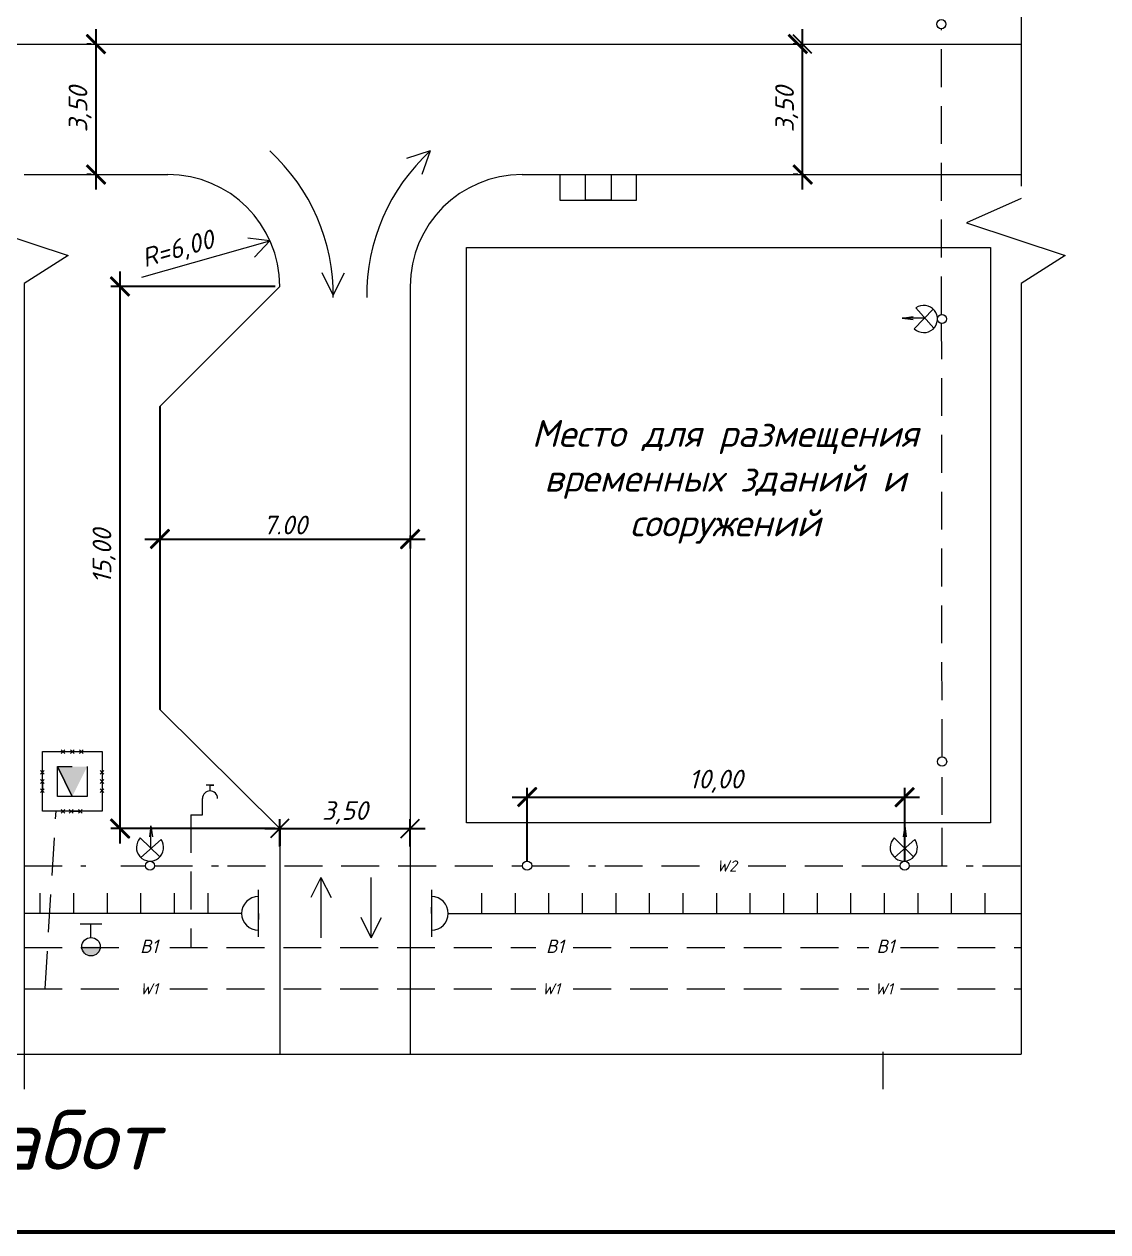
# Model space of a CAD drawing. Header units: millimetres. Extents: x 27137 to 30937, y -4667 to -569.
# Drawn here: x 29825.9 to 29971.2, y -2001.8 to -1839.9 of the extents above; entities that cross this region are included whole.
import ezdxf

# ---------------------------------------------------------------- set-up
doc = ezdxf.new("R2010")
doc.units = ezdxf.units.MM
doc.header["$LTSCALE"] = 0.4
doc.linetypes.add('ACAD_ISO02W100', pattern=[15, 12, -3])
doc.linetypes.add('штриховаяX2', pattern=[38.1, 25.4, -12.7])
doc.layers.add('здания', color=7, linetype='Continuous', lineweight=40)
doc.styles.add('Isocpeur', font='isocpeui.ttf', dxfattribs={"height": 2.5})
doc.styles.get("Standard").update_dxf_attribs({"font": 'isocpeui.ttf', "height": 2.5})
doc.dimstyles.new('06', dxfattribs={"dimtxt": 2.5, "dimasz": 2.5, "dimexe": 1.25, "dimexo": 0.625, "dimtad": 1, "dimdec": 0, "dimlfac": 200, "dimtxsty": 'Standard', "dimblk": 'OBLIQUE', "dimcen": 2.5, "dimdle": 2, "dimadec": 0, "dimazin": 0, "dimtfac": 1, "dimtdec": 0, "dimtmove": 0, "dimatfit": 3, "dimldrblk": 'OBLIQUE', "dimfxl": 1, "dimarcsym": 0})

# ---------------------------------------------------------------- blocks, each defined once
blk = doc.blocks.new('_Oblique')
at = {"color": 0, "linetype": 'ByBlock', "lineweight": -2}
blk.add_line((-0.5, -0.5), (0.5, 0.5), dxfattribs=at)
blk = doc.blocks.new('*D494')
at = {"color": 0, "lineweight": -2, "transparency": 16777216}
for p, q in [((29930.25, -1862.03), (29930.25, -1840.53)), ((29929.63, -1842.53), (29929, -1842.53)), ((29929.63, -1860.03), (29929, -1860.03))]:
    blk.add_line(p, q, dxfattribs=at)
at = {"layer": 'Defpoints', "color": 0, "transparency": 16777216}
for p in [(29930.25, -1842.53), (29930.25, -1842.53), (29930.25, -1860.03)]:
    blk.add_point(p, dxfattribs=at)
at = {"color": 0, "lineweight": -2, "transparency": 16777216, "xscale": 2.5, "yscale": 2.5, "zscale": 2.5}
for p, rotation in [((29930.25, -1842.53), 90), ((29930.25, -1860.03), 270)]:
    blk.add_blockref('_Oblique', p, dxfattribs=dict(at, rotation=rotation))
at = {"color": 0, "lineweight": 15, "transparency": 16777216, "insert": (29928.13, -1851.28), "char_height": 2.5, "attachment_point": 5, "rotation": 90, "style": 'Isocpeur'}
blk.add_mtext('3,50', dxfattribs=at)
blk = doc.blocks.new('*D479')
at = {"color": 0, "lineweight": -2, "transparency": 16777216}
for p, q in [((29893.31, -1952.07), (29893.31, -1942.25)), ((29943.95, -1952.07), (29943.95, -1942.25)), ((29891.31, -1943.5), (29945.95, -1943.5))]:
    blk.add_line(p, q, dxfattribs=at)
at = {"layer": 'Defpoints', "color": 0, "transparency": 16777216}
for p in [(29943.95, -1943.5), (29893.31, -1952.7), (29943.95, -1952.7)]:
    blk.add_point(p, dxfattribs=at)
at = {"color": 0, "lineweight": -2, "transparency": 16777216, "xscale": 2.5, "yscale": 2.5, "zscale": 2.5, "rotation": 180}
blk.add_blockref('_Oblique', (29893.31, -1943.5), dxfattribs=at)
at = {"color": 0, "lineweight": -2, "transparency": 16777216, "xscale": 2.5, "yscale": 2.5, "zscale": 2.5}
blk.add_blockref('_Oblique', (29943.95, -1943.5), dxfattribs=at)
at = {"color": 0, "lineweight": 15, "transparency": 16777216, "insert": (29918.63, -1941.38), "char_height": 2.5, "attachment_point": 5, "style": 'Isocpeur'}
blk.add_mtext('10,00', dxfattribs=at)
blk = doc.blocks.new('*D495')
at = {"color": 0, "lineweight": -2, "transparency": 16777216}
for p, q in [((29838.72, -1949.73), (29838.72, -1873.03)), ((29859.51, -1875.03), (29837.47, -1875.03)), ((29859.51, -1947.73), (29837.47, -1947.73))]:
    blk.add_line(p, q, dxfattribs=at)
at = {"layer": 'Defpoints', "color": 0, "transparency": 16777216}
for p in [(29838.72, -1875.03), (29860.13, -1875.03), (29860.13, -1947.73)]:
    blk.add_point(p, dxfattribs=at)
at = {"color": 0, "lineweight": -2, "transparency": 16777216, "xscale": 2.5, "yscale": 2.5, "zscale": 2.5}
for p, rotation in [((29838.72, -1875.03), 90), ((29838.72, -1947.73), 270)]:
    blk.add_blockref('_Oblique', p, dxfattribs=dict(at, rotation=rotation))
at = {"color": 0, "lineweight": 15, "transparency": 16777216, "insert": (29836.59, -1911.22), "char_height": 2.5, "attachment_point": 5, "rotation": 90, "style": 'Isocpeur'}
blk.add_mtext('15,00', dxfattribs=at)
blk = doc.blocks.new('*D480')
at = {"color": 0, "lineweight": -2, "transparency": 16777216}
for p, q in [((29860.13, -1950.12), (29860.13, -1946.48)), ((29877.63, -1950.12), (29877.63, -1946.48)), ((29858.13, -1947.73), (29879.63, -1947.73))]:
    blk.add_line(p, q, dxfattribs=at)
at = {"layer": 'Defpoints', "color": 0, "transparency": 16777216}
for p in [(29877.63, -1947.73), (29860.13, -1950.75), (29877.63, -1950.75)]:
    blk.add_point(p, dxfattribs=at)
at = {"color": 0, "lineweight": -2, "transparency": 16777216, "xscale": 2.5, "yscale": 2.5, "zscale": 2.5, "rotation": 180}
blk.add_blockref('_Oblique', (29860.13, -1947.73), dxfattribs=at)
at = {"color": 0, "lineweight": -2, "transparency": 16777216, "xscale": 2.5, "yscale": 2.5, "zscale": 2.5}
blk.add_blockref('_Oblique', (29877.63, -1947.73), dxfattribs=at)
at = {"color": 0, "lineweight": 15, "transparency": 16777216, "insert": (29868.88, -1945.6), "char_height": 2.5, "attachment_point": 5, "style": 'Isocpeur'}
blk.add_mtext('3,50', dxfattribs=at)
blk = doc.blocks.new('*D481')
at = {"color": 0, "lineweight": -2, "transparency": 16777216}
for p, q in [((29835.5, -1862.03), (29835.5, -1840.53)), ((29834.87, -1842.53), (29834.25, -1842.53)), ((29834.87, -1860.03), (29834.25, -1860.03))]:
    blk.add_line(p, q, dxfattribs=at)
at = {"layer": 'Defpoints', "color": 0, "transparency": 16777216}
for p in [(29835.5, -1842.53), (29835.5, -1842.53), (29835.5, -1860.03)]:
    blk.add_point(p, dxfattribs=at)
at = {"color": 0, "lineweight": -2, "transparency": 16777216, "xscale": 2.5, "yscale": 2.5, "zscale": 2.5}
for p, rotation in [((29835.5, -1842.53), 90), ((29835.5, -1860.03), 270)]:
    blk.add_blockref('_Oblique', p, dxfattribs=dict(at, rotation=rotation))
at = {"color": 0, "lineweight": 15, "transparency": 16777216, "insert": (29833.37, -1851.28), "char_height": 2.5, "attachment_point": 5, "rotation": 90, "style": 'Isocpeur'}
blk.add_mtext('3,50', dxfattribs=at)
blk = doc.blocks.new('*D509')
at = {"color": 0, "lineweight": -2, "transparency": 16777216}
for p, q in [((29842.07, -1908.91), (29879.63, -1908.91)), ((29844.07, -1908.44), (29844.07, -1910.16)), ((29877.63, -1908.44), (29877.63, -1910.16))]:
    blk.add_line(p, q, dxfattribs=at)
at = {"layer": 'Defpoints', "color": 0, "transparency": 16777216}
for p in [(29844.07, -1907.81), (29877.63, -1907.81), (29877.63, -1908.91)]:
    blk.add_point(p, dxfattribs=at)
at = {"color": 0, "lineweight": -2, "transparency": 16777216, "xscale": 2.5, "yscale": 2.5, "zscale": 2.5, "rotation": 180}
blk.add_blockref('_Oblique', (29844.07, -1908.91), dxfattribs=at)
at = {"color": 0, "lineweight": -2, "transparency": 16777216, "xscale": 2.5, "yscale": 2.5, "zscale": 2.5}
blk.add_blockref('_Oblique', (29877.63, -1908.91), dxfattribs=at)
at = {"color": 0, "lineweight": 15, "transparency": 16777216, "insert": (29860.85, -1907.02), "char_height": 2.5, "attachment_point": 5, "style": 'Isocpeur'}
blk.add_mtext('7.00', dxfattribs=at)
blk = doc.blocks.new('_ArchTick')
at = {"color": 0, "linetype": 'ByBlock', "const_width": 0.15}
blk.add_lwpolyline([(-0.5, -0.5), (0.5, 0.5)], dxfattribs=at)

msp = doc.modelspace()

# ---------------------------------------------------------------- hatches: boundary and pattern name
at = {"lineweight": 15}
h = msp.add_hatch(color=256, dxfattribs=at)
h.dxf.hatch_style = 1
h.paths.add_polyline_path([(29832.3193, -1939.4093), (29830.3193, -1939.4093), (29832.3193, -1943.4093), (29832.3193, -1941.4093)])
h.paths.add_polyline_path([(29834.3193, -1939.4093), (29832.3193, -1939.4093), (29832.3193, -1941.4093), (29832.3193, -1943.4093)])
msp.add_hatch(color=256, dxfattribs=at).paths.add_polyline_path([(29836.0687, -1963.5653), (29834.8316, -1963.5653), (29833.5944, -1963.5653, 1)])

# ---------------------------------------------------------------- linework, layer by layer
at = {"lineweight": 15, "ltscale": 0.5}
for p, q in [((29959.5769, -1775.0251), (29959.5769, -1861.5717)), ((29424.7253, -1842.5251), (29959.5769, -1842.5251)), ((29825.864, -1860.0251), (29845.1349, -1860.0251)), ((29892.6349, -1860.0251), (29959.5769, -1860.0251)), ((29924.0623, -1860.0251), (29924.0623, -1860.0251)), ((29825.864, -1874.6157), (29825.864, -1937.433)), ((29825.864, -1874.6157), (29825.864, -1977.9536)), ((29860.1349, -1875.0251), (29844.065, -1891.1116)), ((29877.6349, -1875.0251), (29877.6349, -1977.9536)), ((29959.5769, -1874.6157), (29959.5769, -1937.433)), ((29959.5769, -1874.6157), (29959.5769, -1937.433)), ((29945.2365, -1880.698), (29947.7864, -1878.0807)), ((29945.4441, -1877.9065), (29947.8428, -1880.6407)), ((29877.6349, -1878.9641), (29877.6349, -1878.9641)), ((29943.6233, -1879.2632), (29945.0933, -1879.0691)), ((29946.6343, -1879.2632), (29943.6233, -1879.2632)), ((29943.6233, -1879.2632), (29945.0896, -1879.4547)), ((29860.1349, -1947.726), (29844.065, -1931.7375)), ((29959.5769, -1937.433), (29959.5769, -1977.9536)), ((29959.5769, -1937.433), (29959.5769, -1961.4405)), ((29851.2946, -1941.9072), (29850.2946, -1941.9072)), ((29850.7946, -1942.6833), (29850.7946, -1941.9072)), ((29850.7946, -1941.9072), (29851.2946, -1941.9072)), ((29849.7815, -1945.8771), (29849.7815, -1943.6964)), ((29848.229, -1945.8771), (29849.7815, -1945.8771)), ((29943.9485, -1949.7127), (29943.9485, -1945.5139)), ((29943.9485, -1945.5139), (29943.9485, -1947.6133)), ((29842.8696, -1947.3679), (29842.6781, -1948.8342)), ((29842.8696, -1950.3789), (29842.8696, -1947.3679)), ((29842.8696, -1947.3679), (29843.0637, -1948.8378)), ((29860.1349, -1947.726), (29860.1349, -1977.9536)), ((29943.9485, -1947.3679), (29943.7571, -1948.8342)), ((29943.9485, -1950.3789), (29943.9485, -1947.3679)), ((29943.9485, -1947.3679), (29944.1427, -1948.8378)), ((29841.4348, -1948.981), (29844.0521, -1951.531)), ((29844.2263, -1949.1886), (29841.4922, -1951.5873)), ((29942.5138, -1948.981), (29945.1311, -1951.531)), ((29945.3052, -1949.1886), (29942.5711, -1951.5873)), ((29825.864, -1961.4405), (29825.864, -1977.9536)), ((29692.1511, -1977.9536), (29959.5769, -1977.9536)), ((29825.864, -1977.6722), (29825.864, -1982.6722)), ((29825.864, -1977.6722), (29825.864, -1982.6722)), ((29941.0372, -1977.6722), (29941.0372, -1982.6722)), ((29941.0372, -1977.6722), (29941.0372, -1982.6722))]:
    msp.add_line(p, q, dxfattribs=at)
at = {"linetype": 'штриховаяX2', "lineweight": 15, "ltscale": 0.5}
for p, q in [((29948.9043, -1878.7748), (29948.8662, -1840.4757)), ((29948.9043, -1878.7748), (29948.8662, -1840.4757)), ((29948.9632, -1938.1191), (29948.9055, -1880.004)), ((29948.971, -1945.9026), (29948.9645, -1939.3524)), ((29828.6807, -1969.2252), (29830.1383, -1945.4093)), ((29848.229, -1945.8771), (29848.229, -1963.6574)), ((29948.9613, -1952.7122), (29948.9558, -1947.1357)), ((29825.864, -1952.7122), (29834.123, -1952.7122)), ((29838.8423, -1952.7122), (29839.3865, -1952.7122)), ((29839.3865, -1952.7122), (29842.1255, -1952.7122)), ((29843.3586, -1952.7122), (29851.922, -1952.7122)), ((29853.1552, -1952.7122), (29892.6962, -1952.7122)), ((29893.9293, -1952.7122), (29902.4926, -1952.7122)), ((29903.7258, -1952.7122), (29918.2302, -1952.7122)), ((29922.9496, -1952.7122), (29943.332, -1952.7122)), ((29944.5651, -1952.7122), (29953.1284, -1952.7122)), ((29954.3616, -1952.7122), (29959.5769, -1952.7122)), ((29825.864, -1963.6574), (29839.3865, -1963.6574)), ((29845.3886, -1963.6574), (29894.4891, -1963.6574)), ((29899.4944, -1963.6574), (29939.1197, -1963.6574)), ((29943.3951, -1963.6574), (29959.5769, -1963.6574)), ((29825.864, -1969.2252), (29839.3865, -1969.2252)), ((29845.3886, -1969.2252), (29894.4891, -1969.2252)), ((29899.4944, -1969.2252), (29939.1197, -1969.2252)), ((29943.3951, -1969.2252), (29959.5769, -1969.2252))]:
    msp.add_line(p, q, dxfattribs=at)
at = {"lineweight": 15}
for p, q in [((29880.324, -1856.8632), (29877.1189, -1857.8519)), ((29880.324, -1856.8632), (29879.1919, -1860.0205)), ((29897.6952, -1860.0251), (29897.6952, -1863.4657)), ((29897.6952, -1860.0251), (29897.6952, -1863.4657)), ((29901.1358, -1863.4657), (29901.1358, -1860.0251)), ((29901.1358, -1863.4657), (29901.1358, -1860.0251)), ((29904.5764, -1860.0251), (29904.5764, -1863.4657)), ((29904.5764, -1860.0251), (29904.5764, -1863.4657)), ((29907.9627, -1863.4657), (29907.9627, -1860.0251)), ((29907.9627, -1863.4657), (29907.9627, -1860.0251)), ((29897.6952, -1863.4657), (29907.9627, -1863.4657)), ((29897.6952, -1863.4657), (29907.9627, -1863.4657)), ((29897.6952, -1863.4657), (29907.9627, -1863.4657)), ((29904.5764, -1863.4657), (29901.1358, -1863.4657)), ((29904.5764, -1863.4657), (29901.1358, -1863.4657)), ((29959.5769, -1863.253), (29952.252, -1866.5085)), ((29818.5391, -1866.5085), (29831.771, -1870.8906)), ((29818.5391, -1866.5085), (29831.771, -1870.8906)), ((29952.252, -1866.5085), (29965.4839, -1870.8906)), ((29858.8265, -1868.9229), (29855.8541, -1868.5466)), ((29841.6265, -1873.8046), (29858.8265, -1868.9229)), ((29858.8265, -1868.9229), (29856.7528, -1871.0926)), ((29831.771, -1870.8906), (29825.864, -1874.6157)), ((29831.771, -1870.8906), (29825.864, -1874.6157)), ((29965.4839, -1870.8906), (29959.5769, -1874.6157)), ((29867.312, -1876.1835), (29865.812, -1873.1835)), ((29867.312, -1876.1835), (29868.812, -1873.1835)), ((29828.3193, -1937.4093), (29836.3193, -1937.4093)), ((29828.3193, -1945.4093), (29828.3193, -1937.4093)), ((29830.8414, -1937.1593), (29831.3414, -1937.6593)), ((29831.3414, -1937.1593), (29830.8414, -1937.6593)), ((29832.0693, -1937.1593), (29832.5693, -1937.6593)), ((29832.5693, -1937.1593), (29832.0693, -1937.6593)), ((29833.2993, -1937.1593), (29833.7993, -1937.6593)), ((29833.7993, -1937.1593), (29833.2993, -1937.6593)), ((29836.3193, -1937.4093), (29836.3193, -1945.4093)), ((29828.0693, -1939.9293), (29828.5693, -1940.4293)), ((29828.5693, -1939.9293), (29828.0693, -1940.4293)), ((29830.3193, -1943.4093), (29830.3193, -1939.4093)), ((29830.3193, -1939.4093), (29832.3193, -1939.4093)), ((29832.3193, -1943.4093), (29830.3193, -1939.4093)), ((29830.3193, -1939.4093), (29832.3193, -1943.4093)), ((29834.3193, -1939.4093), (29834.3193, -1943.4093)), ((29836.0693, -1939.9293), (29836.5693, -1940.4293)), ((29836.5693, -1939.9293), (29836.0693, -1940.4293)), ((29828.0693, -1941.1593), (29828.5693, -1941.6593)), ((29828.5693, -1941.1593), (29828.0693, -1941.6593)), ((29828.3193, -1941.4093), (29828.3193, -1940.1793)), ((29828.3193, -1941.4093), (29828.3193, -1942.6393)), ((29836.0693, -1940.4293), (29836.0693, -1940.4293)), ((29836.0693, -1941.1593), (29836.5693, -1941.6593)), ((29836.5693, -1941.1593), (29836.0693, -1941.6593)), ((29828.0693, -1942.3893), (29828.5693, -1942.8893)), ((29828.5693, -1942.3893), (29828.0693, -1942.8893)), ((29828.3193, -1942.6393), (29828.3193, -1942.6393)), ((29836.0693, -1941.6593), (29836.0693, -1941.6593)), ((29836.0693, -1942.3893), (29836.5693, -1942.8893)), ((29836.5693, -1942.3893), (29836.0693, -1942.8893)), ((29836.0693, -1942.8893), (29836.0693, -1942.8893)), ((29832.3193, -1943.4093), (29830.3193, -1943.4093)), ((29834.3193, -1943.4093), (29832.3193, -1943.4093)), ((29836.3193, -1945.4093), (29828.3193, -1945.4093)), ((29830.8414, -1945.1593), (29831.3414, -1945.6593)), ((29831.3414, -1945.1593), (29830.8414, -1945.6593)), ((29831.9185, -1945.1439), (29832.4185, -1945.6439)), ((29832.4185, -1945.1439), (29831.9185, -1945.6439)), ((29832.1685, -1945.3939), (29833.3985, -1945.3939)), ((29833.1485, -1945.1439), (29833.6485, -1945.6439)), ((29833.6485, -1945.1439), (29833.1485, -1945.6439)), ((29865.6636, -1954.2661), (29864.3136, -1956.9661)), ((29865.6636, -1954.2661), (29865.6636, -1962.3588)), ((29865.6636, -1954.2661), (29865.6636, -1958.7661)), ((29865.6636, -1954.2661), (29865.6636, -1956.9661)), ((29865.6636, -1954.2661), (29867.0136, -1956.9661)), ((29872.4152, -1962.3588), (29872.4152, -1954.2661)), ((29857.2756, -1962.2514), (29857.2756, -1955.9514)), ((29880.4942, -1955.9514), (29880.4942, -1962.2514)), ((29828.0256, -1959.1014), (29828.0256, -1956.4014)), ((29828.0256, -1959.1014), (29828.0256, -1956.4014)), ((29832.5256, -1959.1014), (29832.5256, -1956.4014)), ((29832.5256, -1959.1014), (29832.5256, -1956.4014)), ((29837.0256, -1959.1014), (29837.0256, -1956.4014)), ((29837.0256, -1959.1014), (29837.0256, -1956.4014)), ((29837.0256, -1959.1014), (29837.0256, -1956.4014)), ((29837.0256, -1959.1014), (29837.0256, -1956.4014)), ((29837.0256, -1959.1014), (29837.0256, -1956.4014)), ((29837.0256, -1959.1014), (29837.0256, -1956.4014)), ((29841.5256, -1959.1014), (29841.5256, -1956.4014)), ((29841.5256, -1959.1014), (29841.5256, -1956.4014)), ((29846.0256, -1959.1014), (29846.0256, -1956.4014)), ((29846.0256, -1959.1014), (29846.0256, -1956.4014)), ((29846.0256, -1959.1014), (29846.0256, -1956.4014)), ((29846.0256, -1959.1014), (29846.0256, -1956.4014)), ((29846.0256, -1959.1014), (29846.0256, -1956.4014)), ((29846.0256, -1959.1014), (29846.0256, -1956.4014)), ((29850.5256, -1959.1014), (29850.5256, -1956.4014)), ((29850.5256, -1959.1014), (29850.5256, -1956.4014)), ((29887.2442, -1959.1014), (29887.2442, -1956.4014)), ((29887.2442, -1959.1014), (29887.2442, -1956.4014)), ((29891.7442, -1959.1014), (29891.7442, -1956.4014)), ((29891.7442, -1959.1014), (29891.7442, -1956.4014)), ((29896.2442, -1959.1014), (29896.2442, -1956.4014)), ((29896.2442, -1959.1014), (29896.2442, -1956.4014)), ((29900.7442, -1959.1014), (29900.7442, -1956.4014)), ((29900.7442, -1959.1014), (29900.7442, -1956.4014)), ((29900.7442, -1959.1014), (29900.7442, -1956.4014)), ((29900.7442, -1959.1014), (29900.7442, -1956.4014)), ((29905.2442, -1959.1014), (29905.2442, -1956.4014)), ((29905.2442, -1959.1014), (29905.2442, -1956.4014)), ((29909.7442, -1959.1014), (29909.7442, -1956.4014)), ((29909.7442, -1959.1014), (29909.7442, -1956.4014)), ((29914.2442, -1959.1014), (29914.2442, -1956.4014)), ((29914.2442, -1959.1014), (29914.2442, -1956.4014)), ((29914.2442, -1959.1014), (29914.2442, -1956.4014)), ((29914.2442, -1959.1014), (29914.2442, -1956.4014)), ((29918.7442, -1959.1014), (29918.7442, -1956.4014)), ((29918.7442, -1959.1014), (29918.7442, -1956.4014)), ((29923.2442, -1959.1014), (29923.2442, -1956.4014)), ((29923.2442, -1959.1014), (29923.2442, -1956.4014)), ((29927.7442, -1959.1014), (29927.7442, -1956.4014)), ((29927.7442, -1959.1014), (29927.7442, -1956.4014)), ((29927.7442, -1959.1014), (29927.7442, -1956.4014)), ((29927.7442, -1959.1014), (29927.7442, -1956.4014)), ((29932.2442, -1959.1014), (29932.2442, -1956.4014)), ((29932.2442, -1959.1014), (29932.2442, -1956.4014)), ((29936.7442, -1959.1014), (29936.7442, -1956.4014)), ((29936.7442, -1959.1014), (29936.7442, -1956.4014)), ((29941.2442, -1959.1014), (29941.2442, -1956.4014)), ((29941.2442, -1959.1014), (29941.2442, -1956.4014)), ((29941.2442, -1959.1014), (29941.2442, -1956.4014)), ((29941.2442, -1959.1014), (29941.2442, -1956.4014)), ((29945.7442, -1959.1014), (29945.7442, -1956.4014)), ((29945.7442, -1959.1014), (29945.7442, -1956.4014)), ((29950.2442, -1959.1014), (29950.2442, -1956.4014)), ((29950.2442, -1959.1014), (29950.2442, -1956.4014)), ((29954.7442, -1959.1014), (29954.7442, -1956.4014)), ((29954.7442, -1959.1014), (29954.7442, -1956.4014)), ((29855.0256, -1959.1014), (29825.864, -1959.1014)), ((29857.2756, -1959.1014), (29857.2756, -1959.9255)), ((29880.4942, -1959.1014), (29880.4942, -1958.2774)), ((29882.7442, -1959.1014), (29959.5769, -1959.1014)), ((29833.3682, -1960.4964), (29834.8259, -1960.4964)), ((29834.8259, -1962.3275), (29834.8259, -1960.4964)), ((29834.8259, -1960.4964), (29836.2837, -1960.4964)), ((29872.4152, -1962.3588), (29871.0652, -1959.6588)), ((29872.4152, -1962.3588), (29873.7652, -1959.6588))]:
    msp.add_line(p, q, dxfattribs=at)
at = {"ltscale": 0.5}
for p, q in [((29844.065, -1891.1116), (29844.065, -1931.7375)), ((29860.1349, -1947.726), (29860.1349, -1950.0251))]:
    msp.add_line(p, q, dxfattribs=at)
at = {"lineweight": 53, "ltscale": 0.5}
msp.add_line((29585.7713, -2001.7984), (30020.9713, -2001.7984), dxfattribs=at)
at = {"lineweight": 15, "ltscale": 0.5}
msp.add_lwpolyline([(29885.2064, -1869.8196), (29955.4663, -1869.8196), (29955.4663, -1946.9751), (29885.2064, -1946.9751)], close=True, dxfattribs=at)
for centre in [(29948.8656, -1839.859), (29948.9552, -1879.3894), (29948.9632, -1938.7357), (29842.7421, -1952.6997), (29893.3127, -1952.6997), (29943.9485, -1952.6997)]:
    msp.add_circle(centre, 0.6167, dxfattribs=at)
at = {"lineweight": 15}
msp.add_circle((29834.8316, -1963.5653), 1.2372, dxfattribs=at)
for centre, radius, start, end in [((29841.139, -1876.1835), 26.1731, 359.24811, 47.576213), ((29897.9806, -1876.1835), 26.1731, 132.423787, 180.75189), ((29857.2756, -1959.1014), 2.25, 90, 270), ((29880.4942, -1959.1014), 2.25, 270, 90)]:
    msp.add_arc(centre, radius, start, end, dxfattribs=at)
at = {"lineweight": 15, "ltscale": 0.5}
for centre, radius, start, end in [((29845.1349, -1875.0251), 15, 0, 90), ((29892.6349, -1875.0251), 15, 90, 180), ((29946.5115, -1879.3894), 1.8271, 225.74633, 125.748105), ((29850.7946, -1943.6964), 1.0131, 0, 180), ((29842.7435, -1950.256), 1.8271, 135.74633, 35.748105), ((29943.8224, -1950.256), 1.8271, 135.74633, 35.748105)]:
    msp.add_arc(centre, radius, start, end, dxfattribs=at)

# ---------------------------------------------------------------- block references
at = {"layer": 'здания', "color": 7, "lineweight": 20, "xscale": 2.5, "yscale": 2.5, "zscale": 2.5}
for p, rotation in [((29835.4994, -1842.5251), 270), ((29929.629, -1842.5251), 270), ((29835.4994, -1860.0251), 270), ((29930.254, -1860.0251), 270), ((29838.7152, -1875.0251), 270), ((29844.065, -1908.9083), 180), ((29877.6349, -1908.9083), 180), ((29893.3127, -1943.5028), 180), ((29943.9485, -1943.5028), 180), ((29838.7152, -1947.726), 270)]:
    msp.add_blockref('_ArchTick', p, dxfattribs=dict(at, rotation=rotation))

# ---------------------------------------------------------------- texts
at = {"lineweight": 15}
msp.add_text('Календарный план производства работ', height=8, dxfattribs=at).set_placement((29642.5136, -1993.4529))
at = {"lineweight": 15, "insert": (29846.5059, -1870.2108), "char_height": 2.5, "attachment_point": 5, "rotation": 15.84478, "style": 'Isocpeur'}
msp.add_mtext('R=6,00', dxfattribs=at)
at = {"lineweight": 15, "insert": (29919.8806, -1901.2298), "char_height": 3.6, "attachment_point": 5, "style": 'Isocpeur'}
msp.add_mtext_dynamic_manual_height_columns('Место для размещения временных зданий и сооружений', width=62.337472, gutter_width=12.5, heights=[0], dxfattribs=at)
at = {"linetype": 'штриховаяX2', "lineweight": 15, "char_height": 1.5, "attachment_point": 1, "style": 'Isocpeur'}
for s, insert in [('W2', (29918.7302, -1951.9898)), ('W1', (29841.3996, -1968.4541)), ('W1', (29895.3108, -1968.4541)), ('W1', (29939.9414, -1968.4541))]:
    msp.add_mtext_dynamic_manual_height_columns(s, width=3.719358, gutter_width=12.5, heights=[0], dxfattribs=dict(at, insert=insert))
at = {"linetype": 'ACAD_ISO02W100', "lineweight": 15, "char_height": 1.8, "attachment_point": 1, "style": 'Isocpeur'}
for insert in [(29841.4163, -1962.612), (29895.849, -1962.612), (29940.1667, -1962.612)]:
    msp.add_mtext_dynamic_manual_height_columns('В1', width=8.608704, gutter_width=12.5, heights=[0], dxfattribs=dict(at, insert=insert))

# ---------------------------------------------------------------- dimensions: what is measured, and where the dimension line sits
at = {"lineweight": 15}
for p1, p2, distance, picture, middle in [((29835.4994, -1860.0251), (29835.4994, -1842.5251), 0, '*D481', (29833.3744, -1851.2751)), ((29930.254, -1860.0251), (29930.254, -1842.5251), 0, '*D494', (29928.129, -1851.2751)), ((29860.1349, -1950.7472), (29877.6349, -1950.7472), 3.0212, '*D480', (29868.8849, -1945.601))]:
    dim = msp.add_aligned_dim(p1=p1, p2=p2, distance=distance, text='3,50', dimstyle='06', override={"dimtxsty": 'Isocpeur'}, dxfattribs=at)
    dim.commit()
    dim.dimension.update_dxf_attribs({"geometry": picture, "text_midpoint": middle})
for base, p1, p2, angle, text, picture, middle in [((29838.7152, -1875.0251), (29860.1349, -1947.726), (29860.1349, -1875.0251), 90, '15,00', '*D495', (29838.7152, -1911.2166)), ((29943.9485, -1943.5028), (29893.3127, -1952.6997), (29943.9485, -1952.6997), 0, '10,00', '*D479', (29918.6306, -1943.5028))]:
    dim = msp.add_linear_dim(base=base, p1=p1, p2=p2, angle=angle, text=text, dimstyle='06', override={"dimtxsty": 'Isocpeur'}, dxfattribs=at)
    dim.commit()
    dim.dimension.update_dxf_attribs({"geometry": picture, "text_midpoint": middle, "dimtype": 161})
dim = msp.add_linear_dim(base=(29877.6349, -1908.9083), p1=(29844.065, -1907.8123), p2=(29877.6349, -1907.8123), text='7.00', dimstyle='06', override={"dimtxsty": 'Isocpeur'}, dxfattribs=at)
dim.commit()
dim.dimension.update_dxf_attribs({"geometry": '*D509', "text_midpoint": (29860.85, -1907.0172)})

doc.saveas('drawing.dxf')
